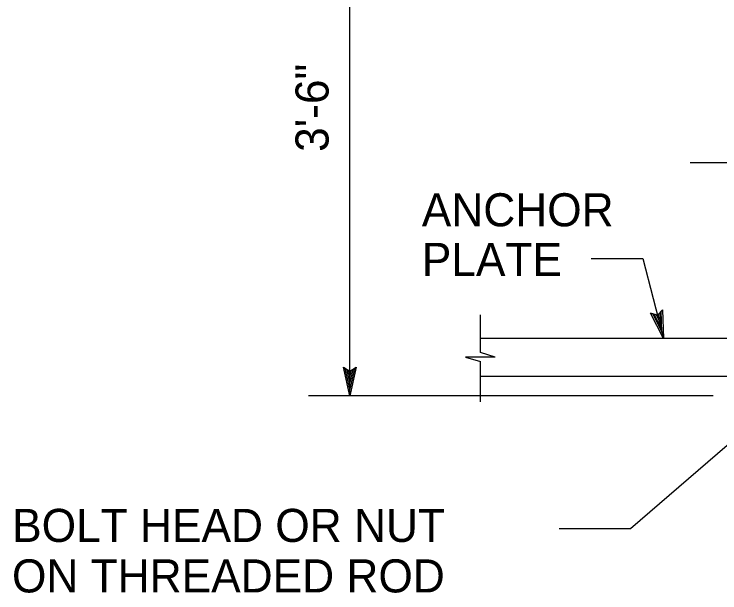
# Model space of a CAD drawing. Extents: x -894 to 866, y -472 to 714.
# Drawn here: x 152.1 to 301.4, y 142.3 to 264.7 of the extents above; entities that cross this region are included whole.
import ezdxf

# ---------------------------------------------------------------- set-up
doc = ezdxf.new("R2010")
doc.units = 0
for name, color, linetype in [('56 Stage 3 Anno', 7, 'Continuous'), ('57 Undefined', 7, 'Continuous'), ('60 Nongeo Data', 7, 'Continuous')]:
    doc.layers.add(name, color=color, linetype=linetype)

msp = doc.modelspace()

# ---------------------------------------------------------------- linework, layer by layer
at = {"layer": '56 Stage 3 Anno'}
for p, q in [((223.08, 183.99), (223.08, 311.99)), ((311.17, 233.27), (295.06, 233.27)), ((223.08, 183.99), (221.75, 189.99)), ((221.75, 189.99), (221.75, 189.99)), ((221.75, 189.99), (223.08, 189.19)), ((223.08, 183.99), (221.75, 189.99)), ((221.75, 189.99), (221.75, 189.99)), ((221.75, 189.99), (223.08, 189.19)), ((223.08, 185.38), (222.11, 189.75)), ((223.08, 185.38), (222.11, 189.75)), ((223.08, 186.75), (222.46, 189.58)), ((223.08, 186.75), (222.46, 189.58)), ((223.08, 189.19), (224.42, 189.99)), ((224.42, 189.99), (223.08, 183.99)), ((223.08, 189.19), (224.42, 189.99)), ((224.42, 189.99), (223.08, 183.99)), ((224.07, 189.77), (223.08, 185.37)), ((224.07, 189.77), (223.08, 185.37)), ((224.42, 189.99), (224.42, 189.99)), ((224.42, 189.99), (224.42, 189.99)), ((223.09, 188.13), (222.82, 189.34)), ((223.09, 188.13), (222.82, 189.34)), ((223.71, 189.54), (223.08, 186.75)), ((223.71, 189.54), (223.08, 186.75)), ((223.36, 189.36), (223.09, 188.13)), ((223.36, 189.36), (223.09, 188.13)), ((299.94, 183.99), (214.38, 183.99)), ((223.08, 183.99), (223.08, 183.99)), ((223.08, 183.99), (223.08, 183.99)), ((282.46, 155.91), (307.25, 177.32)), ((267.41, 155.91), (282.46, 155.91))]:
    msp.add_line(p, q, dxfattribs=at)
msp.add_lwpolyline([(274.17, 213.02), (285.08, 213.02), (289.45, 196.08)], dxfattribs=at)
msp.add_lwpolyline([(289.25, 202.13), (289.45, 196.08), (286.71, 201.47), (287.1, 201.35), (289.1, 197.4), (288.96, 201.84), (288.68, 201.55), (288.77, 198.71), (287.49, 201.24), (287.88, 201.12), (288.43, 200.03), (288.39, 201.26), (288.17, 201.04), (286.71, 201.47), (288.17, 201.04)], close=True, dxfattribs=at)
at = {"layer": '60 Nongeo Data'}
for p, q in [((250.71, 193.15), (250.71, 201.08)), ((337.08, 196.08), (250.77, 196.08)), ((253.86, 192.13), (250.71, 193.15)), ((253.86, 192.13), (247.58, 192.13)), ((247.58, 192.13), (250.71, 191.22)), ((250.71, 182.71), (250.71, 191.22)), ((337.08, 188.08), (250.77, 188.08))]:
    msp.add_line(p, q, dxfattribs=at)

# ---------------------------------------------------------------- texts
at = {"layer": '57 Undefined'}
msp.add_text('3\'-6"', height=7, rotation=90, dxfattribs=at).set_placement((218.61, 235.58))
for s, p in [('ANCHOR', (238.33, 219.82)), ('PLATE', (238.33, 209.32)), ('BOLT HEAD OR NUT', (151.69, 153.04)), ('ON THREADED ROD', (151.66, 142.36))]:
    msp.add_text(s, height=7, dxfattribs=at).set_placement(p)

doc.saveas('drawing.dxf')
